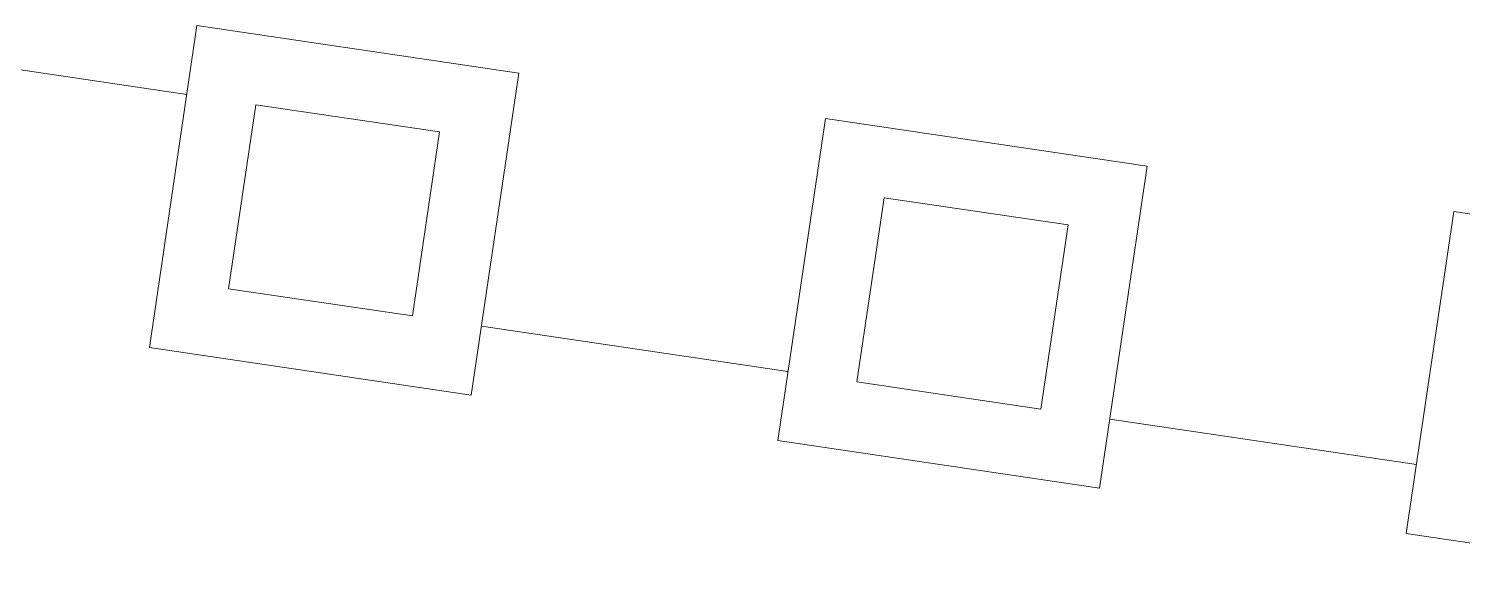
# Model space of a CAD drawing. Header units: millimetres. Extents: x -286480 to 108094, y -227925 to 10018.
# Drawn here: x -26206 to -16954, y -88375 to -84810 of the extents above; entities that cross this region are included whole.
import ezdxf

# ---------------------------------------------------------------- set-up
doc = ezdxf.new("R2010")
doc.units = ezdxf.units.MM
doc.header["$LTSCALE"] = 100
doc.header["$MEASUREMENT"] = 0
doc.layers.add('A-ANNO-WALL', color=1, linetype='Continuous', lineweight=30)
doc.layers.add('L-ELEV', color=254, linetype='Continuous', lineweight=5)

# ---------------------------------------------------------------- blocks, each defined once
blk = doc.blocks.new('A$C05D04418')
at = {"layer": 'L-ELEV'}
for p, q in [((-794.6, -17037.3, 11.6), (1230.8, -17751.7, 11.6)), ((2812, -19581.9, 11.6), (4698.1, -20247.2, 11.6)), ((2812, -19581.9, 11.6), (4698.1, -20247.2, 11.6)), ((6678.5, -20945.7, 11.6), (8564.6, -21611, 11.6)), ((6678.5, -20945.7, 11.6), (8564.6, -21611, 11.6))]:
    blk.add_line(p, q, dxfattribs=at)
at = {"layer": 'L-ELEV', "elevation": 11.6}
for points in [[(2662.3, -20006.3), (3360.9, -18025.8), (1380.4, -17327.3), (681.9, -19307.7)], [(2387.6, -19432.2), (2786.8, -18300.5), (1655.1, -17901.4), (1256, -19033)], [(6528.8, -21370.1), (7227.4, -19389.7), (5247, -18691.1), (4548.4, -20671.5)], [(6528.8, -21370.1), (7227.4, -19389.7), (5247, -18691.1), (4548.4, -20671.5)], [(6254.1, -20796), (6653.3, -19664.4), (5521.6, -19265.2), (5122.5, -20396.9)], [(6254.1, -20796), (6653.3, -19664.4), (5521.6, -19265.2), (5122.5, -20396.9)], [(10395.3, -22733.9), (11093.9, -20753.5), (9113.5, -20055), (8414.9, -22035.4)], [(10395.3, -22733.9), (11093.9, -20753.5), (9113.5, -20055), (8414.9, -22035.4)]]:
    blk.add_lwpolyline(points, close=True, dxfattribs=at)

msp = doc.modelspace()

# ---------------------------------------------------------------- block references
at = {"layer": 'A-ANNO-WALL', "ltscale": 0.1, "rotation": 11.0121206615903}
msp.add_blockref('A$C05D04418', (-29785.1, -68044.9, 12.2), dxfattribs=at)

doc.saveas('drawing.dxf')
